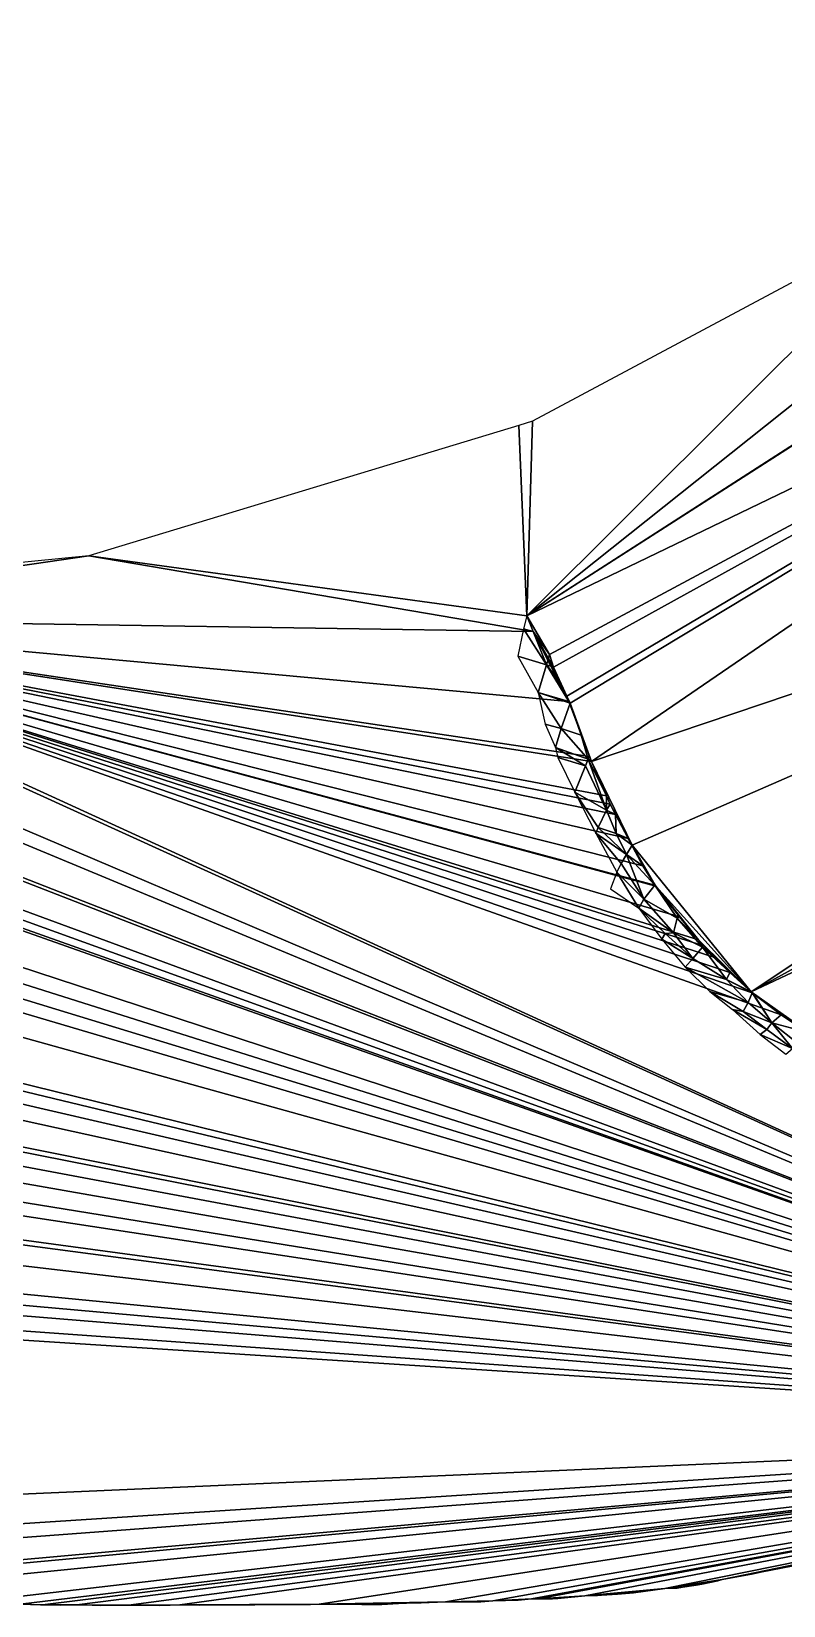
# Model space of a CAD drawing. Extents: x -95 to 96, y -89 to 94.
# Drawn here: x 10.59 to 30.31, y -88.34 to -47.06 of the extents above; entities that cross this region are included whole.
import ezdxf

# ---------------------------------------------------------------- set-up
doc = ezdxf.new("R2010")
doc.units = 0

msp = doc.modelspace()

# ---------------------------------------------------------------- linework, layer by layer
for points in [[(42.823, -47.057, 106), (34.445, -51.551, 106), (23.579, -62.383, 106)], [(42.823, -47.057, 106), (23.579, -62.383, 106), (45.315, -48.414, 106)], [(23.579, -62.383, 106), (45.345, -48.434, 106), (45.315, -48.414, 106)], [(23.579, -62.383, 106), (48.187, -50.523, 106), (45.345, -48.434, 106)], [(23.579, -62.383, 106), (24.173, -63.397, 106), (48.187, -50.523, 106)], [(24.173, -63.397, 106), (24.274, -63.726, 106), (48.187, -50.523, 106)], [(24.274, -63.726, 106), (24.626, -64.491, 106), (48.187, -50.523, 106)], [(24.626, -64.491, 106), (24.711, -64.674, 106), (48.187, -50.523, 106)], [(24.711, -64.674, 106), (25.271, -66.208, 106), (48.187, -50.523, 106)], [(25.271, -66.208, 106), (52.1, -57.154, 106), (48.187, -50.523, 106)], [(34.445, -51.551, 106), (23.726, -57.281, 106), (23.579, -62.383, 106)], [(23.726, -57.281, 106), (23.364, -57.391, 106), (23.579, -62.383, 106)], [(25.271, -66.208, 106), (26.341, -68.399, 106), (52.1, -57.154, 106)], [(26.341, -68.399, 106), (29.464, -72.247, 106), (52.1, -57.154, 106)], [(29.464, -72.247, 106), (52.653, -59.5, 106), (52.1, -57.154, 106)], [(23.579, -62.383, 106), (23.364, -57.391, 106), (12.096, -60.809, 106)], [(29.464, -72.247, 106), (52.803, -61.236, 106), (52.653, -59.5, 106)], [(12.096, -60.809, 106), (1.997, -61.803, 106), (0.906, -62.445, 106)], [(23.747, -62.797, 106), (12.096, -60.809, 106), (0.906, -62.445, 106)], [(23.747, -62.797, 106), (23.579, -62.383, 106), (12.096, -60.809, 106)], [(29.464, -72.247, 106), (30.864, -73.239, 106), (52.803, -61.236, 106)], [(0.763, -62.511, 106), (-0.548, -63.326, 106), (47.492, -83.781, 106)], [(0.906, -62.445, 106), (0.763, -62.511, 106), (47.492, -83.781, 106)], [(24.679, -64.627, 106), (23.747, -62.797, 106), (0.906, -62.445, 106)], [(25.219, -66.077, 106), (24.679, -64.627, 106), (0.906, -62.445, 106)], [(25.271, -66.208, 106), (25.219, -66.077, 106), (0.906, -62.445, 106)], [(25.665, -67.102, 106), (25.271, -66.208, 106), (0.906, -62.445, 106)], [(25.766, -67.326, 106), (25.665, -67.102, 106), (0.906, -62.445, 106)], [(25.9, -67.594, 106), (25.766, -67.326, 106), (0.906, -62.445, 106)], [(26.238, -68.225, 106), (25.9, -67.594, 106), (0.906, -62.445, 106)], [(26.621, -68.939, 106), (26.238, -68.225, 106), (0.906, -62.445, 106)], [(26.936, -69.444, 106), (26.621, -68.939, 106), (0.906, -62.445, 106)], [(26.96, -69.477, 106), (26.936, -69.444, 106), (0.906, -62.445, 106)], [(27.582, -70.281, 106), (26.96, -69.477, 106), (0.906, -62.445, 106)], [(28.079, -70.881, 106), (27.582, -70.281, 106), (0.906, -62.445, 106)], [(28.216, -71.042, 106), (28.079, -70.881, 106), (0.906, -62.445, 106)], [(28.507, -71.342, 106), (28.216, -71.042, 106), (0.906, -62.445, 106)], [(28.899, -71.739, 106), (28.507, -71.342, 106), (0.906, -62.445, 106)], [(29.486, -72.267, 106), (28.899, -71.739, 106), (0.906, -62.445, 106)], [(30.246, -72.852, 106), (29.486, -72.267, 106), (0.906, -62.445, 106)], [(30.246, -72.852, 106), (0.906, -62.445, 106), (47.492, -83.781, 106)], [(24.09, -63.67, 105.863), (23.487, -62.726, 105.896), (23.342, -63.442, 105.711)], [(23.579, -62.383, 106), (23.487, -62.726, 105.896), (23.747, -62.797, 106)], [(23.747, -62.797, 106), (23.487, -62.726, 105.896), (24.09, -63.67, 105.863)], [(23.579, -62.383, 106), (23.747, -62.797, 106), (24.173, -63.397, 106)], [(24.274, -63.726, 106), (24.173, -63.397, 106), (23.747, -62.797, 106)], [(24.435, -64.107, 106), (24.274, -63.726, 106), (23.747, -62.797, 106)], [(24.679, -64.627, 106), (24.435, -64.107, 106), (23.747, -62.797, 106)], [(23.747, -62.797, 106), (24.09, -63.67, 105.863), (24.173, -63.397, 106)], [(-0.548, -63.326, 106), (-1.036, -63.62, 106), (47.492, -83.781, 106)], [(24.09, -63.67, 105.863), (23.342, -63.442, 105.711), (23.878, -64.397, 105.55)], [(24.173, -63.397, 106), (24.09, -63.67, 105.863), (24.274, -63.726, 106)], [(-1.036, -63.62, 106), (-2.159, -64.348, 106), (47.492, -83.781, 106)], [(24.09, -63.67, 105.863), (23.878, -64.397, 105.55), (24.679, -64.627, 106)], [(24.274, -63.726, 106), (24.09, -63.67, 105.863), (24.435, -64.107, 106)], [(24.435, -64.107, 106), (24.09, -63.67, 105.863), (24.626, -64.491, 106)], [(24.09, -63.67, 105.863), (24.679, -64.627, 106), (24.626, -64.491, 106)], [(24.274, -63.726, 106), (24.435, -64.107, 106), (24.626, -64.491, 106)], [(-2.159, -64.348, 106), (-2.275, -64.433, 106), (47.492, -83.781, 106)], [(24.481, -65.341, 105.512), (23.878, -64.397, 105.55), (24.055, -65.228, 105.374)], [(23.878, -64.397, 105.55), (24.481, -65.341, 105.512), (24.711, -64.674, 106)], [(23.878, -64.397, 105.55), (24.711, -64.674, 106), (24.679, -64.627, 106)], [(24.679, -64.627, 106), (24.626, -64.491, 106), (24.435, -64.107, 106)], [(-2.275, -64.433, 106), (-3.243, -65.096, 106), (47.492, -83.781, 106)], [(24.711, -64.674, 106), (24.481, -65.341, 105.512), (25.005, -65.509, 105.992)], [(24.626, -64.491, 106), (24.679, -64.627, 106), (24.711, -64.674, 106)], [(24.936, -65.296, 106), (24.711, -64.674, 106), (24.679, -64.627, 106)], [(25.009, -65.511, 106), (24.936, -65.296, 106), (24.679, -64.627, 106)], [(25.219, -66.077, 106), (25.009, -65.511, 106), (24.679, -64.627, 106)], [(24.711, -64.674, 106), (24.936, -65.296, 106), (25.271, -66.208, 106)], [(24.711, -64.674, 106), (25.005, -65.509, 105.992), (24.936, -65.296, 106)], [(-3.243, -65.096, 106), (-3.529, -65.345, 106), (47.492, -83.781, 106)], [(-3.874, -65.613, 106), (-5.247, -66.494, 106), (47.492, -83.781, 106)], [(-3.791, -65.552, 106), (-3.874, -65.613, 106), (47.492, -83.781, 106)], [(-3.529, -65.345, 106), (-3.791, -65.552, 106), (47.492, -83.781, 106)], [(24.481, -65.341, 105.512), (24.055, -65.228, 105.374), (24.327, -65.841, 105.252)], [(25.187, -66.14, 105.881), (24.481, -65.341, 105.512), (24.327, -65.841, 105.252)], [(25.187, -66.14, 105.881), (25.005, -65.509, 105.992), (24.481, -65.341, 105.512)], [(25.009, -65.511, 106), (24.994, -65.46, 106), (24.936, -65.296, 106)], [(24.936, -65.296, 106), (24.994, -65.46, 106), (25.271, -66.208, 106)], [(24.994, -65.46, 106), (24.936, -65.296, 106), (25.005, -65.509, 105.992)], [(24.994, -65.46, 106), (25.009, -65.511, 106), (25.271, -66.208, 106)], [(25.005, -65.509, 105.992), (25.009, -65.511, 106), (24.994, -65.46, 106)], [(25.005, -65.509, 105.992), (25.187, -66.14, 105.881), (25.219, -66.077, 106)], [(25.005, -65.509, 105.992), (25.219, -66.077, 106), (25.009, -65.511, 106)], [(25.009, -65.511, 106), (25.219, -66.077, 106), (25.271, -66.208, 106)], [(25.117, -66.314, 105.698), (25.187, -66.14, 105.881), (24.327, -65.841, 105.252)], [(24.389, -66.097, 105.209), (25.117, -66.314, 105.698), (24.327, -65.841, 105.252)], [(25.117, -66.314, 105.698), (24.389, -66.097, 105.209), (24.833, -67.011, 105.042)], [(24.833, -67.011, 105.042), (25.666, -67.483, 105.632), (25.117, -66.314, 105.698)], [(25.117, -66.314, 105.698), (25.666, -67.483, 105.632), (25.187, -66.14, 105.881)], [(25.187, -66.14, 105.881), (25.271, -66.208, 106), (25.219, -66.077, 106)], [(25.187, -66.14, 105.881), (25.666, -67.483, 105.632), (25.665, -67.102, 106)], [(25.187, -66.14, 105.881), (25.665, -67.102, 106), (25.271, -66.208, 106)], [(25.271, -66.208, 106), (25.665, -67.102, 106), (25.766, -67.326, 106)], [(25.271, -66.208, 106), (25.766, -67.326, 106), (26.341, -68.399, 106)], [(-5.247, -66.494, 106), (-5.761, -66.939, 106), (47.492, -83.781, 106)], [(-5.761, -66.939, 106), (-6.342, -67.328, 106), (47.492, -83.781, 106)], [(25.449, -67.933, 104.959), (25.666, -67.483, 105.632), (24.833, -67.011, 105.042)], [(25.388, -68.084, 104.797), (25.449, -67.933, 104.959), (24.833, -67.011, 105.042)], [(25.766, -67.326, 106), (25.665, -67.102, 106), (25.666, -67.483, 105.632)], [(-6.342, -67.328, 106), (-6.82, -67.72, 106), (47.492, -83.781, 106)], [(25.917, -68.095, 105.514), (25.666, -67.483, 105.632), (25.449, -67.933, 104.959)], [(25.666, -67.483, 105.632), (25.9, -67.594, 106), (25.766, -67.326, 106)], [(25.666, -67.483, 105.632), (25.917, -68.095, 105.514), (25.9, -67.594, 106)], [(25.766, -67.326, 106), (25.9, -67.594, 106), (26.341, -68.399, 106)], [(25.9, -67.594, 106), (26.238, -68.225, 106), (26.341, -68.399, 106)], [(25.917, -68.095, 105.514), (26.238, -68.225, 106), (25.9, -67.594, 106)], [(-6.82, -67.72, 106), (-7.966, -68.34, 106), (47.492, -83.781, 106)], [(26.188, -68.644, 105.401), (25.449, -67.933, 104.959), (25.388, -68.084, 104.797)], [(26.052, -68.876, 104.919), (26.188, -68.644, 105.401), (25.388, -68.084, 104.797)], [(25.941, -69.107, 104.578), (26.052, -68.876, 104.919), (25.388, -68.084, 104.797)], [(26.188, -68.644, 105.401), (25.917, -68.095, 105.514), (25.449, -67.933, 104.959)], [(25.917, -68.095, 105.514), (26.188, -68.644, 105.401), (26.341, -68.399, 106)], [(25.917, -68.095, 105.514), (26.341, -68.399, 106), (26.238, -68.225, 106)], [(-7.966, -68.34, 106), (-7.78, -70.187, 106), (47.492, -83.781, 106)], [(26.188, -68.644, 105.401), (26.621, -68.939, 106), (26.341, -68.399, 106)], [(26.621, -68.939, 106), (26.341, -68.399, 106), (26.238, -68.225, 106)], [(26.341, -68.399, 106), (26.621, -68.939, 106), (26.96, -69.477, 106)], [(26.341, -68.399, 106), (26.96, -69.477, 106), (29.464, -72.247, 106)], [(26.648, -69.814, 104.839), (26.052, -68.876, 104.919), (25.941, -69.107, 104.578)], [(26.648, -69.814, 104.839), (26.188, -68.644, 105.401), (26.052, -68.876, 104.919)], [(26.188, -68.644, 105.401), (26.648, -69.814, 104.839), (26.931, -69.449, 105.981)], [(26.188, -68.644, 105.401), (26.931, -69.449, 105.981), (26.936, -69.444, 106)], [(26.188, -68.644, 105.401), (26.936, -69.444, 106), (26.621, -68.939, 106)], [(26.621, -68.939, 106), (26.936, -69.444, 106), (26.96, -69.477, 106)], [(26.514, -70.048, 104.368), (25.941, -69.107, 104.578), (25.775, -69.546, 104.175)], [(26.514, -70.048, 104.368), (26.648, -69.814, 104.839), (25.941, -69.107, 104.578)], [(27.52, -70.317, 105.778), (26.931, -69.449, 105.981), (26.648, -69.814, 104.839)], [(26.931, -69.449, 105.981), (26.96, -69.477, 106), (26.936, -69.444, 106)], [(26.931, -69.449, 105.981), (27.52, -70.317, 105.778), (27.582, -70.281, 106)], [(26.931, -69.449, 105.981), (27.582, -70.281, 106), (26.96, -69.477, 106)], [(26.96, -69.477, 106), (27.582, -70.281, 106), (28.079, -70.881, 106)], [(26.96, -69.477, 106), (28.079, -70.881, 106), (29.464, -72.247, 106)], [(27.428, -70.695, 104.944), (26.648, -69.814, 104.839), (26.514, -70.048, 104.368)], [(27.208, -70.719, 104.514), (27.428, -70.695, 104.944), (26.514, -70.048, 104.368)], [(27.115, -70.866, 104.17), (27.208, -70.719, 104.514), (26.514, -70.048, 104.368)], [(26.648, -69.814, 104.839), (27.428, -70.695, 104.944), (27.52, -70.317, 105.778)], [(-7.78, -70.187, 106), (-7.476, -70.559, 106), (47.492, -83.781, 106)], [(-7.476, -70.559, 106), (-6.922, -71.194, 106), (47.492, -83.781, 106)], [(28.183, -71.077, 105.856), (27.52, -70.317, 105.778), (27.428, -70.695, 104.944)], [(27.52, -70.317, 105.778), (28.079, -70.881, 106), (27.582, -70.281, 106)], [(27.52, -70.317, 105.778), (28.183, -71.077, 105.856), (28.079, -70.881, 106)], [(27.928, -71.368, 104.78), (27.208, -70.719, 104.514), (27.115, -70.866, 104.17)], [(27.733, -71.602, 103.995), (27.928, -71.368, 104.78), (27.115, -70.866, 104.17)], [(27.928, -71.368, 104.78), (27.428, -70.695, 104.944), (27.208, -70.719, 104.514)], [(27.428, -70.695, 104.944), (27.928, -71.368, 104.78), (28.183, -71.077, 105.856)], [(28.079, -70.881, 106), (28.216, -71.042, 106), (28.295, -71.122, 106)], [(28.079, -70.881, 106), (28.295, -71.122, 106), (29.464, -72.247, 106)], [(28.216, -71.042, 106), (28.079, -70.881, 106), (28.183, -71.077, 105.856)], [(-6.922, -71.194, 106), (-6.492, -71.909, 106), (47.492, -83.781, 106)], [(28.816, -71.924, 105.371), (27.928, -71.368, 104.78), (27.733, -71.602, 103.995)], [(28.816, -71.924, 105.371), (28.183, -71.077, 105.856), (27.928, -71.368, 104.78)], [(28.183, -71.077, 105.856), (28.295, -71.122, 106), (28.216, -71.042, 106)], [(28.183, -71.077, 105.856), (28.816, -71.924, 105.371), (28.899, -71.739, 106)], [(28.183, -71.077, 105.856), (28.899, -71.739, 106), (28.507, -71.342, 106)], [(28.295, -71.122, 106), (28.183, -71.077, 105.856), (28.507, -71.342, 106)], [(28.507, -71.342, 106), (28.295, -71.122, 106), (28.216, -71.042, 106)], [(28.295, -71.122, 106), (28.507, -71.342, 106), (29.464, -72.247, 106)], [(28.507, -71.342, 106), (28.899, -71.739, 106), (29.464, -72.247, 106)], [(28.379, -72.238, 103.799), (29.38, -72.526, 105.207), (27.733, -71.602, 103.995)], [(29.38, -72.526, 105.207), (28.816, -71.924, 105.371), (27.733, -71.602, 103.995)], [(28.899, -71.739, 106), (28.816, -71.924, 105.371), (29.464, -72.247, 106)], [(29.486, -72.267, 106), (29.464, -72.247, 106), (28.899, -71.739, 106)], [(-6.492, -71.909, 106), (-5.879, -73.05, 106), (47.492, -83.781, 106)], [(29.25, -72.763, 104.397), (28.379, -72.238, 103.799), (28.975, -72.706, 103.648)], [(29.25, -72.763, 104.397), (29.38, -72.526, 105.207), (28.379, -72.238, 103.799)], [(28.816, -71.924, 105.371), (29.38, -72.526, 105.207), (29.486, -72.267, 106)], [(28.816, -71.924, 105.371), (29.486, -72.267, 106), (29.464, -72.247, 106)], [(30.002, -73.058, 105.043), (29.38, -72.526, 105.207), (29.25, -72.763, 104.397)], [(29.486, -72.267, 106), (29.38, -72.526, 105.207), (30.002, -73.058, 105.043)], [(29.464, -72.247, 106), (29.486, -72.267, 106), (29.502, -72.279, 106)], [(29.464, -72.247, 106), (29.502, -72.279, 106), (30.864, -73.239, 106)], [(30.246, -72.852, 106), (29.502, -72.279, 106), (29.486, -72.267, 106)], [(29.486, -72.267, 106), (30.002, -73.058, 105.043), (29.502, -72.279, 106)], [(29.502, -72.279, 106), (30.246, -72.852, 106), (30.864, -73.239, 106)], [(30.002, -73.058, 105.043), (30.246, -72.852, 106), (29.502, -72.279, 106)], [(-5.879, -73.05, 106), (-5.787, -73.261, 106), (47.492, -83.781, 106)], [(28.975, -72.706, 103.648), (29.868, -73.237, 104.242), (29.25, -72.763, 104.397)], [(29.7, -73.361, 103.453), (29.868, -73.237, 104.242), (28.975, -72.706, 103.648)], [(29.25, -72.763, 104.397), (29.868, -73.237, 104.242), (30.002, -73.058, 105.043)], [(30.543, -73.735, 104.075), (30.002, -73.058, 105.043), (29.868, -73.237, 104.242)], [(30.246, -72.852, 106), (30.002, -73.058, 105.043), (30.917, -73.299, 105.928)], [(30.709, -73.62, 104.863), (30.002, -73.058, 105.043), (30.543, -73.735, 104.075)], [(30.709, -73.62, 104.863), (30.917, -73.299, 105.928), (30.002, -73.058, 105.043)], [(30.864, -73.239, 106), (30.246, -72.852, 106), (47.492, -83.781, 106)], [(30.246, -72.852, 106), (30.917, -73.299, 105.928), (30.864, -73.239, 106)], [(-5.787, -73.261, 106), (-5.625, -73.825, 106), (47.492, -83.781, 106)], [(30.543, -73.735, 104.075), (29.868, -73.237, 104.242), (29.7, -73.361, 103.453)], [(30.371, -73.878, 103.284), (30.543, -73.735, 104.075), (29.7, -73.361, 103.453)], [(-5.625, -73.825, 106), (-5.446, -74.493, 106), (47.492, -83.781, 106)], [(-5.446, -74.493, 106), (-5.15, -75.256, 106), (47.492, -83.781, 106)], [(-5.15, -75.256, 106), (-5.017, -75.778, 106), (47.492, -83.781, 106)], [(-5.017, -75.778, 106), (-4.721, -76.711, 106), (47.492, -83.781, 106)], [(-4.721, -76.711, 106), (-4.689, -76.895, 106), (47.492, -83.781, 106)], [(-4.689, -76.895, 106), (-4.47, -77.69, 106), (47.492, -83.781, 106)], [(-4.47, -77.69, 106), (-4.165, -78.755, 106), (47.492, -83.781, 106)], [(-4.165, -78.755, 106), (-4.041, -79.181, 106), (47.492, -83.781, 106)], [(-4.041, -79.181, 106), (-3.934, -79.574, 106), (47.492, -83.781, 106)], [(-3.934, -79.574, 106), (-3.791, -80.134, 106), (47.492, -83.781, 106)], [(-3.791, -80.134, 106), (-3.661, -80.475, 106), (47.492, -83.781, 106)], [(-3.661, -80.475, 106), (-1.429, -85.94, 106), (47.492, -83.781, 106)], [(-1.429, -85.94, 106), (-0.66, -86.909, 106), (47.492, -83.781, 106)], [(-0.66, -86.909, 106), (-0.065, -87.332, 106), (47.492, -83.781, 106)], [(-0.065, -87.332, 106), (1.95, -87.896, 106), (47.492, -83.781, 106)], [(1.95, -87.896, 106), (2.625, -87.95, 106), (47.492, -83.781, 106)], [(2.625, -87.95, 106), (4.559, -88.098, 106), (47.492, -83.781, 106)], [(4.559, -88.098, 106), (8.734, -88.275, 106), (47.492, -83.781, 106)], [(8.734, -88.275, 106), (10.3, -88.305, 106), (47.492, -83.781, 106)], [(10.3, -88.305, 106), (10.876, -88.324, 106), (47.492, -83.781, 106)], [(10.876, -88.324, 106), (11.773, -88.319, 106), (47.492, -83.781, 106)], [(11.773, -88.319, 106), (13.129, -88.328, 106), (47.492, -83.781, 106)], [(13.129, -88.328, 106), (14.475, -88.325, 106), (47.492, -83.781, 106)], [(14.475, -88.325, 106), (18.128, -88.307, 106), (47.492, -83.781, 106)], [(18.128, -88.307, 106), (21.446, -88.247, 106), (47.492, -83.781, 106)], [(21.446, -88.247, 106), (22.684, -88.215, 106), (47.492, -83.781, 106)], [(22.684, -88.215, 106), (23.702, -88.169, 106), (47.492, -83.781, 106)], [(23.702, -88.169, 106), (23.869, -88.161, 106), (47.492, -83.781, 106)], [(23.869, -88.161, 106), (25.098, -88.089, 106), (47.492, -83.781, 106)], [(25.098, -88.089, 106), (27.196, -87.897, 106), (47.492, -83.781, 106)], [(27.196, -87.897, 106), (28.704, -87.659, 106), (47.492, -83.781, 106)], [(28.704, -87.659, 106), (29.748, -87.453, 106), (47.492, -83.781, 106)], [(29.748, -87.453, 106), (30.828, -87.239, 106), (47.492, -83.781, 106)], [(28.704, -87.659, 106), (29.472, -87.518, 106), (29.748, -87.453, 106)], [(29.472, -87.518, 106), (29.61, -87.487, 106), (29.748, -87.453, 106)], [(29.748, -87.453, 106), (30.522, -87.308, 106), (30.828, -87.239, 106)], [(25.098, -88.089, 106), (25.537, -88.072, 106), (27.196, -87.897, 106)], [(25.537, -88.072, 106), (25.957, -88.043, 106), (27.196, -87.897, 106)], [(25.957, -88.043, 106), (26.376, -88.004, 106), (27.196, -87.897, 106)], [(27.196, -87.897, 106), (27.661, -87.863, 106), (28.704, -87.659, 106)], [(27.196, -87.897, 106), (27.522, -87.886, 106), (27.661, -87.863, 106)], [(27.661, -87.863, 106), (28.164, -87.778, 106), (28.704, -87.659, 106)], [(27.661, -87.863, 106), (28.019, -87.811, 106), (28.164, -87.778, 106)], [(28.164, -87.778, 106), (28.585, -87.694, 106), (28.704, -87.659, 106)], [(10.3, -88.305, 106), (10.822, -88.326, 106), (10.876, -88.324, 106)], [(10.876, -88.324, 106), (11.344, -88.329, 106), (11.773, -88.319, 106)], [(11.773, -88.319, 106), (11.959, -88.32, 106), (13.129, -88.328, 106)], [(11.959, -88.32, 106), (12.388, -88.341, 106), (13.129, -88.328, 106)], [(13.129, -88.328, 106), (14.228, -88.328, 106), (14.475, -88.325, 106)], [(13.129, -88.328, 106), (13.953, -88.339, 106), (14.228, -88.328, 106)], [(14.475, -88.325, 106), (14.987, -88.335, 106), (18.128, -88.307, 106)], [(14.987, -88.335, 106), (17.902, -88.315, 106), (18.128, -88.307, 106)], [(18.128, -88.307, 106), (18.722, -88.302, 106), (21.446, -88.247, 106)], [(18.128, -88.307, 106), (18.143, -88.308, 106), (18.722, -88.302, 106)], [(18.722, -88.302, 106), (20.423, -88.277, 106), (21.446, -88.247, 106)], [(18.722, -88.302, 106), (19.255, -88.315, 106), (20.423, -88.277, 106)], [(19.255, -88.315, 106), (20.216, -88.285, 106), (20.423, -88.277, 106)], [(19.255, -88.315, 106), (19.779, -88.31, 106), (20.216, -88.285, 106)], [(20.423, -88.277, 106), (20.807, -88.272, 106), (21.446, -88.247, 106)], [(21.446, -88.247, 106), (22.373, -88.247, 106), (22.684, -88.215, 106)], [(22.684, -88.215, 106), (23.347, -88.201, 106), (23.702, -88.169, 106)], [(23.869, -88.161, 106), (24.253, -88.162, 106), (25.098, -88.089, 106)], [(24.253, -88.162, 106), (24.391, -88.157, 106), (25.098, -88.089, 106)], [(25.098, -88.089, 106), (25.435, -88.081, 106), (25.537, -88.072, 106)]]:
    msp.add_3dface(points)

doc.saveas('drawing.dxf')
